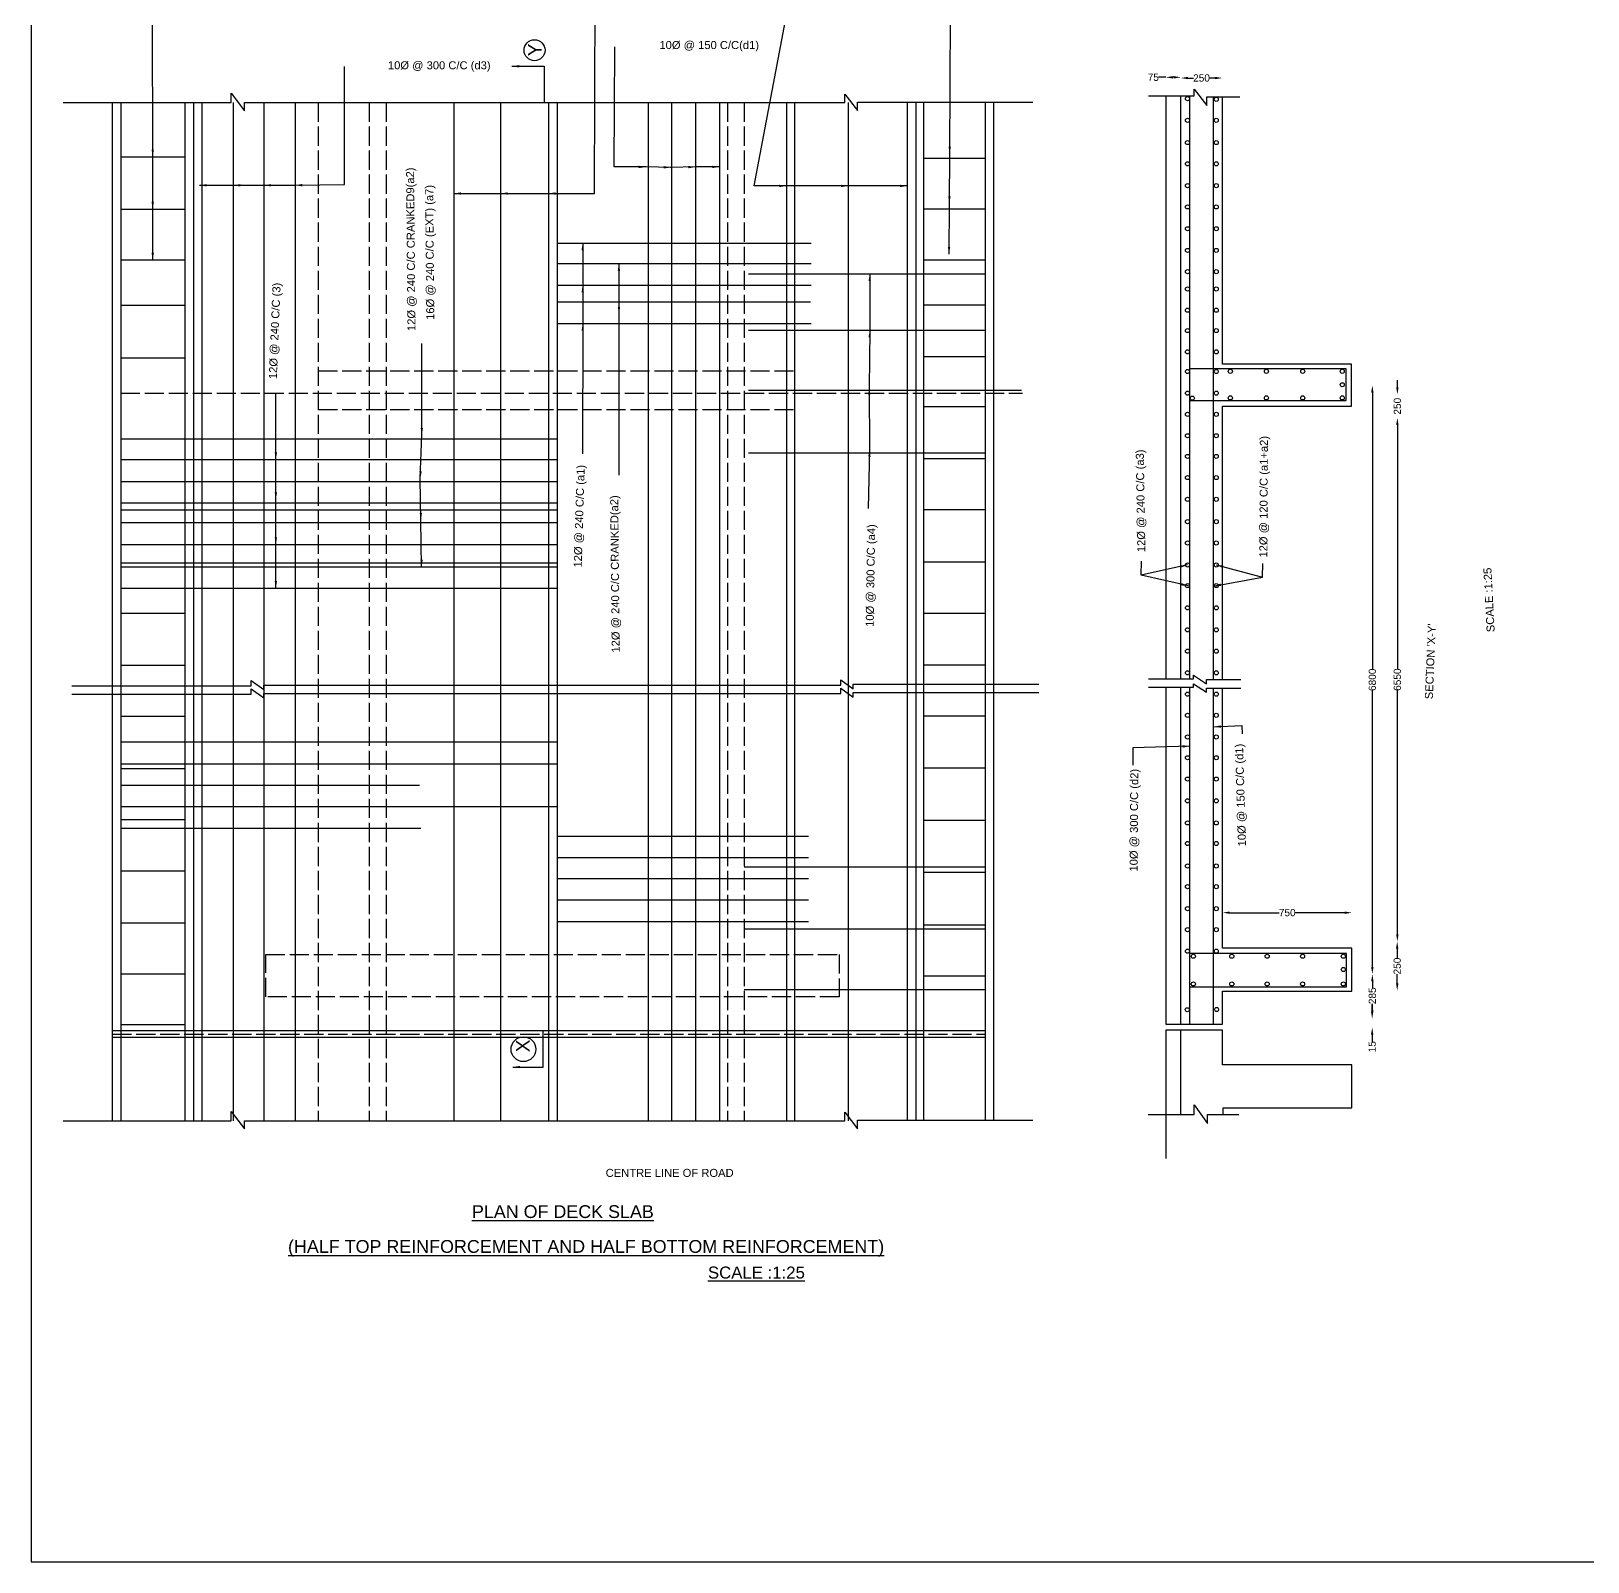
# Model space of a CAD drawing. Header units: millimetres. Extents: x 16887 to 248637, y 22169520 to 22314257.
# Drawn here: x 16887 to 114158, y 22169596 to 22265246 of the extents above; entities that cross this region are included whole.
import ezdxf

# ---------------------------------------------------------------- set-up
doc = ezdxf.new("R2010")
doc.units = ezdxf.units.MM
doc.header["$MEASUREMENT"] = 0
doc.linetypes.add('ACAD_ISO02W100', pattern=[15, 12, -3])
for name, color, linetype in [('DIMENSION', 7, 'Continuous'), ('DRAWING', 2, 'Continuous'), ('TEXT', 7, 'Continuous')]:
    doc.layers.add(name, color=color, linetype=linetype)
doc.styles.get("Standard").update_dxf_attribs({"font": 'arial.ttf', "height": 450})
doc.dimstyles.get("Standard").update_dxf_attribs({"dimtxt": 450, "dimasz": 450, "dimexe": 0.18, "dimexo": 0.0625, "dimgap": 0.09, "dimtad": 0, "dimdec": 0, "dimzin": 0, "dimdsep": 46, "dimtxsty": 'Standard', "dimcen": 2.5, "dimse1": 1, "dimse2": 1, "dimadec": 0, "dimazin": 0, "dimtfac": 1, "dimtdec": 0, "dimtofl": 0, "dimtmove": 0, "dimatfit": 3, "dimfxl": 1, "dimtolj": 1, "dimtzin": 0, "dimarcsym": 0})

# ---------------------------------------------------------------- blocks, each defined once
blk = doc.blocks.new('*D54')
at = {"layer": 'Defpoints', "color": 0, "transparency": 16777216}
for p in [(100750, 22203534), (100681, 22202987), (100750, 22202987)]:
    blk.add_point(p, dxfattribs=at)
at = {"layer": 'DIMENSION', "color": 0, "lineweight": -2, "transparency": 16777216}
for p, q in [((100681, 22203984), (100681, 22204434)), ((100681, 22202537), (100681, 22202087))]:
    blk.add_line(p, q, dxfattribs=at)
at = {"layer": 'DIMENSION', "color": 0, "transparency": 16777216}
for points in [[(100606, 22203984), (100756, 22203984), (100681, 22203534)], [(100606, 22202537), (100756, 22202537), (100681, 22202987)]]:
    blk.add_solid(points, dxfattribs=at)
at = {"layer": 'DIMENSION', "color": 0, "transparency": 16777216, "insert": (100681, 22201784), "char_height": 450, "attachment_point": 5, "rotation": 90}
blk.add_mtext('\\A1;15', dxfattribs=at)
blk = doc.blocks.new('*D55')
at = {"layer": 'Defpoints', "color": 0, "transparency": 16777216}
for p in [(100692, 22206323), (100843, 22206323), (100843, 22203615)]:
    blk.add_point(p, dxfattribs=at)
at = {"layer": 'DIMENSION', "color": 0, "lineweight": -2, "transparency": 16777216}
for p, q in [((100692, 22205873), (100692, 22205472)), ((100692, 22204065), (100692, 22204467))]:
    blk.add_line(p, q, dxfattribs=at)
at = {"layer": 'DIMENSION', "color": 0, "transparency": 16777216}
for points in [[(100617, 22205873), (100767, 22205873), (100692, 22206323)], [(100617, 22204065), (100767, 22204065), (100692, 22203615)]]:
    blk.add_solid(points, dxfattribs=at)
at = {"layer": 'DIMENSION', "color": 0, "transparency": 16777216, "insert": (100692, 22204969), "char_height": 450, "attachment_point": 5, "rotation": 90}
blk.add_mtext('\\A1;285', dxfattribs=at)
blk = doc.blocks.new('*D56')
at = {"layer": 'Defpoints', "color": 0, "transparency": 16777216}
for p in [(100692, 22243102), (100843, 22243102), (100843, 22206323)]:
    blk.add_point(p, dxfattribs=at)
at = {"layer": 'DIMENSION', "color": 0, "lineweight": -2, "transparency": 16777216}
for p, q in [((100692, 22242652), (100692, 22225385)), ((100692, 22206773), (100692, 22224040))]:
    blk.add_line(p, q, dxfattribs=at)
at = {"layer": 'DIMENSION', "color": 0, "transparency": 16777216}
for points in [[(100617, 22242652), (100767, 22242652), (100692, 22243102)], [(100617, 22206773), (100767, 22206773), (100692, 22206323)]]:
    blk.add_solid(points, dxfattribs=at)
at = {"layer": 'DIMENSION', "color": 0, "transparency": 16777216, "insert": (100692, 22224713), "char_height": 450, "attachment_point": 5, "rotation": 90}
blk.add_mtext('\\A1;6800', dxfattribs=at)
blk = doc.blocks.new('*D57')
at = {"layer": 'Defpoints', "color": 0, "transparency": 16777216}
for p in [(102314, 22208363), (102245, 22205290), (102314, 22205290)]:
    blk.add_point(p, dxfattribs=at)
at = {"layer": 'DIMENSION', "color": 0, "lineweight": -2, "transparency": 16777216}
for p, q in [((102245, 22207913), (102245, 22207327)), ((102245, 22205740), (102245, 22206326))]:
    blk.add_line(p, q, dxfattribs=at)
at = {"layer": 'DIMENSION', "color": 0, "transparency": 16777216}
for points in [[(102170, 22207913), (102320, 22207913), (102245, 22208363)], [(102170, 22205740), (102320, 22205740), (102245, 22205290)]]:
    blk.add_solid(points, dxfattribs=at)
at = {"layer": 'DIMENSION', "color": 0, "transparency": 16777216, "insert": (102245, 22206827), "char_height": 450, "attachment_point": 5, "rotation": 90}
blk.add_mtext('\\A1;250', dxfattribs=at)
blk = doc.blocks.new('*D58')
at = {"layer": 'Defpoints', "color": 0, "transparency": 16777216}
for p in [(102255, 22241080), (102337, 22241080), (102255, 22208363)]:
    blk.add_point(p, dxfattribs=at)
at = {"layer": 'DIMENSION', "color": 0, "lineweight": -2, "transparency": 16777216}
for p, q in [((102255, 22240630), (102255, 22225394)), ((102255, 22208813), (102255, 22224049))]:
    blk.add_line(p, q, dxfattribs=at)
at = {"layer": 'DIMENSION', "color": 0, "transparency": 16777216}
for points in [[(102180, 22240630), (102330, 22240630), (102255, 22241080)], [(102180, 22208813), (102330, 22208813), (102255, 22208363)]]:
    blk.add_solid(points, dxfattribs=at)
at = {"layer": 'DIMENSION', "color": 0, "transparency": 16777216, "insert": (102255, 22224722), "char_height": 450, "attachment_point": 5, "rotation": 90}
blk.add_mtext('\\A1;6550', dxfattribs=at)
blk = doc.blocks.new('*D59')
at = {"layer": 'Defpoints', "color": 0, "transparency": 16777216}
for p in [(91333, 22210162), (91333, 22207940), (99411, 22207940)]:
    blk.add_point(p, dxfattribs=at)
at = {"layer": 'DIMENSION', "color": 0, "lineweight": -2, "transparency": 16777216}
for p, q in [((91783, 22210162), (94877, 22210162)), ((98961, 22210162), (95867, 22210162))]:
    blk.add_line(p, q, dxfattribs=at)
at = {"layer": 'DIMENSION', "color": 0, "transparency": 16777216}
for points in [[(91783, 22210237), (91783, 22210087), (91333, 22210162)], [(98961, 22210237), (98961, 22210087), (99411, 22210162)]]:
    blk.add_solid(points, dxfattribs=at)
at = {"layer": 'DIMENSION', "color": 0, "transparency": 16777216, "insert": (95372, 22210162), "char_height": 450, "attachment_point": 5}
blk.add_mtext('\\A1;750', dxfattribs=at)
blk = doc.blocks.new('*D60')
at = {"layer": 'Defpoints', "color": 0, "transparency": 16777216}
for p in [(102152, 22242538), (102255, 22242538), (102255, 22241080)]:
    blk.add_point(p, dxfattribs=at)
at = {"layer": 'DIMENSION', "color": 0, "lineweight": -2, "transparency": 16777216}
for p, q in [((102255, 22242988), (102255, 22243438)), ((102255, 22240630), (102255, 22240180))]:
    blk.add_line(p, q, dxfattribs=at)
at = {"layer": 'DIMENSION', "color": 0, "transparency": 16777216}
for points in [[(102180, 22242988), (102330, 22242988), (102255, 22242538)], [(102180, 22240630), (102330, 22240630), (102255, 22241080)]]:
    blk.add_solid(points, dxfattribs=at)
at = {"layer": 'DIMENSION', "color": 0, "transparency": 16777216, "insert": (102255, 22241809), "char_height": 450, "attachment_point": 5, "rotation": 90}
blk.add_mtext('\\A1;250', dxfattribs=at)
blk = doc.blocks.new('*D116')
at = {"layer": 'Defpoints', "color": 0, "transparency": 16777216}
for p in [(87778, 22262360), (87778, 22261198), (88727, 22261198)]:
    blk.add_point(p, dxfattribs=at)
at = {"layer": 'DIMENSION', "color": 0, "lineweight": -2, "transparency": 16777216}
for p, q in [((87778, 22262360), (87328, 22262360)), ((88277, 22262360), (88228, 22262360))]:
    blk.add_line(p, q, dxfattribs=at)
at = {"layer": 'DIMENSION', "color": 0, "transparency": 16777216}
for points in [[(88228, 22262435), (88228, 22262285), (87778, 22262360)], [(88277, 22262435), (88277, 22262285), (88727, 22262360)]]:
    blk.add_solid(points, dxfattribs=at)
at = {"layer": 'DIMENSION', "color": 0, "transparency": 16777216, "insert": (87006, 22262360), "char_height": 450, "attachment_point": 5}
blk.add_mtext('\\A1;75', dxfattribs=at)
blk = doc.blocks.new('*D117')
at = {"layer": 'Defpoints', "color": 0, "transparency": 16777216}
for p in [(88727, 22262360), (91309, 22262316), (91309, 22262316)]:
    blk.add_point(p, dxfattribs=at)
at = {"layer": 'DIMENSION', "color": 0, "lineweight": -2, "transparency": 16777216}
for p, q in [((89177, 22262316), (89518, 22262316)), ((90859, 22262316), (90518, 22262316))]:
    blk.add_line(p, q, dxfattribs=at)
at = {"layer": 'DIMENSION', "color": 0, "transparency": 16777216}
for points in [[(89177, 22262391), (89177, 22262241), (88727, 22262316)], [(90859, 22262391), (90859, 22262241), (91309, 22262316)]]:
    blk.add_solid(points, dxfattribs=at)
at = {"layer": 'DIMENSION', "color": 0, "transparency": 16777216, "insert": (90018, 22262316), "char_height": 450, "attachment_point": 5}
blk.add_mtext('\\A1;250', dxfattribs=at)

msp = doc.modelspace()

# ---------------------------------------------------------------- linework, layer by layer
at = {"layer": 'DIMENSION', "color": 0}
msp.add_lwpolyline([(248555.3, 22314257.1), (16887.2, 22314257.1), (16887.2, 22169596.5), (248555.3, 22169596.5)], close=True, dxfattribs=at)
at = {"layer": 'DIMENSION'}
msp.add_circle((48341.3, 22264053.2), 657.1, dxfattribs=at)
at = {"layer": 'DIMENSION', "color": 0}
msp.add_circle((47648.2, 22201630.2), 773.7, dxfattribs=at)
at = {"layer": 'DRAWING', "color": 0}
for points in [[(86707.4, 22261198), (89551.3, 22261198), (89551.3, 22261610.5), (90350.3, 22260594.3), (90350.3, 22261137.6), (92418.5, 22261137.6)], [(18894.7, 22260777.9), (29392.6, 22260777.9), (29392.6, 22261366.9), (30228, 22260272), (30228, 22260777.9), (67721.3, 22260777.9), (67721.3, 22261315.8), (68515.8, 22260280.2), (68515.8, 22260812.5), (79475.7, 22260812.5)], [(21949.3, 22260777.9), (21949.3, 22197155.7)], [(22481.7, 22260777.9), (22481.7, 22197155.7)], [(26487.3, 22260777.9), (26487.3, 22197155.7)], [(27031.4, 22260777.9), (27031.4, 22197155.7)], [(27563, 22260777.9), (27563, 22197155.7)], [(29507.6, 22260777.9), (29507.6, 22197155.7)], [(31427.8, 22260777.9), (31427.8, 22197155.7)], [(33380.2, 22260777.9), (33380.2, 22197155.7)], [(43291.4, 22260777.9), (43291.4, 22197155.7)], [(46220.3, 22260777.9), (46220.3, 22197155.7)], [(49204.2, 22260777.9), (49204.2, 22197155.7)], [(49749.9, 22260777.9), (49749.9, 22197155.7)], [(55443.1, 22260777.9), (55443.1, 22197155.7)], [(56894.6, 22260777.9), (56894.6, 22197155.7)], [(58400.9, 22260777.9), (58400.9, 22197155.7)], [(59899.6, 22260777.9), (59899.6, 22197155.7)], [(64082.8, 22260777.9), (64082.8, 22197155.7)], [(64595.1, 22260777.9), (64595.1, 22197155.7)], [(67935.4, 22260777.9), (67935.4, 22197155.7)], [(71631.4, 22260777.9), (71631.4, 22197155.7)], [(72161.6, 22260777.9), (72161.6, 22197155.7)], [(72654, 22260777.9), (72654, 22197155.7)], [(76496, 22260777.9), (76496, 22197155.7)], [(77025.9, 22260777.9), (77025.9, 22197155.7)], [(87778.3, 22261198), (87778.3, 22224783.7)], [(88726.8, 22224783.7), (88726.8, 22261198)], [(89294.8, 22224783.7), (89294.8, 22261198)], [(90774.2, 22224734), (90774.2, 22261137.6)], [(91332.8, 22224734), (91332.8, 22241809.9), (99398.8, 22241809.9), (99398.8, 22244443.1), (91332.8, 22244443.1), (91332.8, 22261137.6)], [(22481.7, 22257390), (26487.3, 22257390)], [(72654, 22257312.7), (76496, 22257312.7)], [(22481.7, 22254129.7), (26487.3, 22254129.7)], [(72654, 22254147.3), (76496, 22254147.3)], [(49749.9, 22251998.7), (65621.1, 22251998.7)], [(22481.7, 22250949.4), (26487.3, 22250949.4)], [(49749.9, 22250726.7), (65621.1, 22250726.7)], [(72654, 22250956.8), (76496, 22250956.8)], [(61720.1, 22250080.2), (76496, 22250080.2)], [(49749.9, 22249370.9), (65621.1, 22249370.9)], [(22481.7, 22248114.4), (26487.3, 22248114.4)], [(49749.9, 22248324.5), (65587.3, 22248324.5)], [(72654, 22248153.1), (76496, 22248153.1)], [(49749.9, 22246970.3), (65621.1, 22246970.3)], [(61710.7, 22246553.8), (76496, 22246553.8)], [(72654, 22244906.4), (76496, 22244906.4)], [(22481.7, 22244827.3), (26487.3, 22244827.3)], [(89294.8, 22242161.3), (99056.9, 22242161.3), (99056.9, 22244153.2), (89294.8, 22244153.2)], [(61710.7, 22242803), (78773.8, 22242803)], [(72654, 22241781.7), (76496, 22241781.7)], [(22481.7, 22239759.9), (49749.9, 22239759.9)], [(22481.7, 22238472.1), (49749.9, 22238472.1)], [(61710.7, 22238902.7), (76496, 22238902.7)], [(72654, 22238548.5), (76496, 22238548.5)], [(22481.7, 22237101.9), (49749.9, 22237101.9)], [(22481.7, 22235774.6), (49749.9, 22235774.6)], [(22481.7, 22235327.8), (49749.9, 22235327.8)], [(72654, 22235358.1), (76496, 22235358.1)], [(22481.7, 22234542.1), (49749.9, 22234542.1)], [(22481.7, 22233170.7), (49749.9, 22233170.7)], [(22481.7, 22232028.4), (49749.9, 22232028.4)], [(22481.7, 22231766.2), (49749.9, 22231766.2)], [(72654, 22232083.7), (76496, 22232083.7)], [(22481.7, 22230437.9), (49749.9, 22230437.9)], [(22481.7, 22228875.5), (26487.3, 22228875.5)], [(72654, 22228874.6), (76496, 22228874.6)], [(22481.7, 22225626.4), (26487.3, 22225626.4)], [(72654, 22225655.2), (76496, 22225655.2)], [(19434.4, 22224328.7), (30635.8, 22224328.7), (30635.8, 22224662.8), (31427.8, 22224108), (31427.8, 22224374), (67473.5, 22224374), (67473.5, 22224715.4), (68252, 22224152.2), (68252, 22224449.8), (79861.1, 22224449.8)], [(86708.6, 22224783.7), (89525.7, 22224783.7), (89525.7, 22224996.3), (90327.3, 22224470.5), (90327.3, 22224734), (92480.6, 22224734)], [(86708.6, 22224246.4), (89525.7, 22224246.4), (89525.7, 22224459), (90327.3, 22223933.2), (90327.3, 22224196.8), (92480.6, 22224196.8)], [(19434.4, 22223806.9), (30635.8, 22223806.9), (30635.8, 22224141), (31427.8, 22223586.3), (31427.8, 22223852.2), (67473.5, 22223852.2), (67473.5, 22224193.7), (68252, 22223630.4), (68252, 22223928.1), (79861.1, 22223928.1)], [(87778.3, 22224246.4), (87778.3, 22203186.2)], [(87778.3, 22203186.2), (91332.8, 22203186.2), (91332.8, 22205248.1), (99411.4, 22205248.1), (99411.4, 22207940.4), (91332.8, 22207940.4), (91332.8, 22224196.8)], [(88726.8, 22203186.2), (88726.8, 22224246.4)], [(89294.8, 22203186.2), (89294.8, 22203186.2), (89294.8, 22224246.4)], [(90774.2, 22203186.2), (90774.2, 22224196.8)], [(22481.7, 22222433.6), (26487.3, 22222433.6)], [(72654, 22222466.4), (76496, 22222466.4)], [(22481.7, 22220832.7), (49749.9, 22220832.7)], [(22481.7, 22219464.7), (49749.9, 22219464.7)], [(22481.7, 22219180.5), (26487.3, 22219180.5)], [(72654, 22219203), (76496, 22219203)], [(22481.7, 22218133.1), (41152.7, 22218133.1)], [(22481.7, 22216801.6), (49749.9, 22216801.6)], [(22481.7, 22215982.6), (26487.3, 22215982.6)], [(72654, 22215933), (76496, 22215933)], [(22481.7, 22215442.7), (41247.5, 22215442.7)], [(49749.9, 22214944.6), (65452.8, 22214944.6)], [(49749.9, 22213602.5), (65452.8, 22213602.5)], [(61450.4, 22213029.2), (76496, 22213029.2)], [(22481.7, 22212779.6), (26487.3, 22212779.6)], [(49749.9, 22212303.6), (65452.8, 22212303.6)], [(72654, 22212696.8), (76496, 22212696.8)], [(49749.9, 22210963.9), (65452.8, 22210963.9)], [(22481.7, 22209523.4), (26487.3, 22209523.4)], [(49749.9, 22209609), (65452.8, 22209609)], [(61450.4, 22209153.2), (76496, 22209153.2)], [(72654, 22209406.5), (76496, 22209406.5)], [(89294.8, 22205529.3), (99081.4, 22205529.3), (99081.4, 22207613.3), (89294.8, 22207613.3)], [(22481.7, 22206340.8), (26487.3, 22206340.8)], [(72654, 22206209.9), (76496, 22206209.9)], [(61450.4, 22205363.2), (76496, 22205363.2)], [(22481.7, 22203178.6), (26487.3, 22203178.6)], [(21949.3, 22202794.9), (76496, 22202794.9)], [(21949.3, 22202375.4), (76496, 22202375.4)], [(91363.7, 22197560.4), (91363.7, 22197975.1), (99411.9, 22197975.1), (99411.9, 22200653.4), (91332.8, 22200653.4), (91332.8, 22202826.8), (87778.3, 22202826.8)], [(87778.3, 22202826.8), (87778.3, 22194792.9)], [(88726.8, 22197541.6), (88726.8, 22202826.8)], [(18894.7, 22197155.7), (29392.6, 22197155.7), (29392.6, 22197744.7), (30228, 22196649.7), (30228, 22197155.7), (67721.3, 22197155.7), (67721.3, 22197693.6), (68515.8, 22196657.9), (68515.8, 22197190.3), (79475.7, 22197190.3)], [(86679.3, 22197541.6), (89557.2, 22197541.6), (89557.2, 22198162), (90386.5, 22196995.7), (90386.5, 22197560.4), (92340.9, 22197560.4)]]:
    msp.add_lwpolyline(points, dxfattribs=at)
at = {"layer": 'DRAWING', "color": 0, "linetype": 'ACAD_ISO02W100', "ltscale": 100}
for points in [[(34828.4, 22260777.9), (34828.4, 22197155.7)], [(38009.9, 22260777.9), (38009.9, 22197155.7)], [(39067.6, 22260777.9), (39067.6, 22197155.7)], [(60395, 22260777.9), (60395, 22197155.7)], [(61450.4, 22260777.9), (61450.4, 22197155.7)], [(34828.4, 22244014.7), (64595.1, 22244014.7)], [(22481.7, 22242624.9), (78823.8, 22242624.9)], [(34828.4, 22241604.9), (64595.1, 22241604.9)], [(21949.3, 22202575), (76496, 22202575)]]:
    msp.add_lwpolyline(points, dxfattribs=at)
msp.add_lwpolyline([(31542.5, 22207553.1), (67372.3, 22207553.1), (67372.3, 22204895.2), (31542.5, 22204895.2)], close=True, dxfattribs=at)
at = {"layer": 'DRAWING', "color": 0}
for centre in [(89143.9, 22261024.9), (90936.5, 22260982.9), (89143.9, 22259672.9), (90936.5, 22259672.9), (89143.9, 22258280.9), (90936.5, 22258280.9), (89143.9, 22256951.8), (90936.5, 22256951.8), (89143.9, 22255588.5), (90936.5, 22255588.5), (89143.9, 22254260.3), (90936.5, 22254260.3), (89143.9, 22252896.6), (90936.5, 22252896.6), (89143.9, 22251545), (90936.5, 22251545), (89143.9, 22250214.8), (90936.5, 22250214.8), (89143.9, 22249134.7), (90936.5, 22249134.7), (89143.9, 22247806.8), (90936.5, 22247806.8), (89143.9, 22246533.6), (90936.5, 22246533.6), (89143.9, 22245204.1), (90936.5, 22245204.1), (89143.9, 22243978.9), (90936.5, 22243978.9), (91820.9, 22243986.8), (94073.2, 22243986.8), (96343.5, 22243986.8), (98812.9, 22243986.8), (98812.9, 22243151.3), (89143.9, 22242626), (89443.2, 22242312.4), (90936.5, 22242626), (91820.9, 22242328.9), (94073.2, 22242328.9), (96343.5, 22242328.9), (98812.9, 22242328.9), (89143.9, 22241300.8), (90936.5, 22241300.8), (89143.9, 22239962.5), (90936.5, 22239962.5), (89143.9, 22238671.9), (90936.5, 22238671.9), (89143.9, 22237348.9), (90936.5, 22237348.9), (89143.9, 22235990.1), (90936.5, 22235990.1), (89143.9, 22234594), (90936.5, 22234594), (89143.9, 22233262.7), (90936.5, 22233262.7), (89143.9, 22231888.3), (90936.5, 22231888.3), (89143.9, 22230600.2), (90936.5, 22230600.2), (89143.9, 22229211.3), (90936.5, 22229211.3), (89143.9, 22227833.8), (90936.5, 22227833.8), (89143.9, 22226499.7), (90936.5, 22226499.7), (89143.9, 22225148.6), (90936.5, 22225148.6), (89143.9, 22223815.8), (90936.5, 22223815.8), (89143.9, 22222489.9), (90936.5, 22222489.9), (89143.9, 22221139.9), (90936.5, 22221139.9), (89143.9, 22219844), (90936.5, 22219844), (89143.9, 22218510.3), (90936.5, 22218510.3), (89143.9, 22217152.3), (90936.5, 22217152.3), (89143.9, 22215768.5), (90936.5, 22215768.5), (89143.9, 22214483.4), (90936.5, 22214483.4), (89143.9, 22213081.3), (90936.5, 22213081.3), (89143.9, 22211785.6), (90936.5, 22211785.6), (89143.9, 22210411.3), (90936.5, 22210411.3), (89143.9, 22209097.9), (90936.5, 22209097.9), (89143.9, 22207754.2), (89508.4, 22207438.4), (90936.5, 22207754.2), (91908.6, 22207438.4), (94119.6, 22207438.4), (96333.4, 22207438.4), (98880.6, 22207438.4), (98880.6, 22206611.7), (89508.4, 22205709.2), (91908.6, 22205709.2), (94119.6, 22205709.2), (96333.4, 22205709.2), (98880.6, 22205709.2), (89124.8, 22204095.2), (90959.9, 22204111.9)]:
    msp.add_circle(centre, 128.1, dxfattribs=at)

# ---------------------------------------------------------------- texts
at = {"layer": 'DIMENSION', "color": 0}
for s, p in [('Y', (48783.8, 22263679.7)), ('X', (48035, 22201439.1))]:
    msp.add_text(s, height=850, rotation=90, dxfattribs=at).set_placement(p)
at = {"layer": 'TEXT', "color": 0}
for s, height, p in [('10Ø @ 150 C/C(d1)', 500, (56146.1, 22264127.6)), ('10Ø @ 300 C/C (d3)', 500, (39180.5, 22262861.6)), ('CENTRE LINE OF ROAD', 500, (52787.6, 22193651.9)), ('%%UPLAN OF DECK SLAB', 800, (44430.7, 22191082.3)), ('%%U(HALF TOP REINFORCEMENT AND HALF BOTTOM REINFORCEMENT)', 800, (32938.8, 22188906.3)), ('%%USCALE :1:25', 750, (59177.8, 22187298.7))]:
    msp.add_text(s, height=height, dxfattribs=at).set_placement(p)
for s, rotation, p in [('12Ø @ 240 C/C CRANKED9(a2)', 90.498527, (40902.9, 22246508.3)), ('16Ø @ 240 C/C (EXT) (a7)', 90.498527, (42079.6, 22247205.1)), ('12Ø @ 240 C/C (3)', 87.659217, (32234.9, 22243493.8)), ('12Ø @ 240 C/C (a3)', 90.907554, (86508.5, 22232693.1)), ('12Ø @ 120 C/C (a1+a2)', 89.742867, (94130.8, 22232349.7)), ('12Ø @ 240 C/C (a1)', 88.272508, (51287.5, 22231720.7)), ('12Ø @ 240 C/C CRANKED(a2)', 90.578805, (53666.3, 22226414.6)), ('10Ø @ 300 C/C (a4)', 89.113001, (69532.1, 22228017.5)), ('SCALE :1:25', 93.021654, (108337.2, 22227698.5)), ("SECTION 'X-Y'", 87.694159, (104470.1, 22223489.1)), ('10Ø @ 150 C/C (d1)', 91.679761, (92798, 22214311.5)), ('10Ø @ 300 C/C (d2)', 89.595397, (86024.1, 22212731.3))]:
    msp.add_text(s, height=500, rotation=rotation, dxfattribs=at).set_placement(p)

# ---------------------------------------------------------------- dimensions: what is measured, and where the dimension line sits
at = {"layer": 'DIMENSION', "color": 0}
for base, p1, p2, text, picture, middle in [((87778.3, 22262359.7), (88726.8, 22261198), (87778.3, 22261198), '75', '*D116', (87006.1, 22262359.7)), ((91308.7, 22262316.4), (88726.8, 22262359.7), (91308.7, 22262316.4), '250', '*D117', (90017.8, 22262316.4)), ((91332.8, 22210162.4), (99411.4, 22207940.4), (91332.8, 22207940.4), '750', '*D59', (95372.1, 22210162.4))]:
    dim = msp.add_linear_dim(base=base, p1=p1, p2=p2, text=text, dimstyle='Standard', dxfattribs=at)
    dim.commit()
    dim.dimension.update_dxf_attribs({"geometry": picture, "text_midpoint": middle})
for base, p1, p2, text, picture, middle in [((100691.9, 22243102.3), (100842.9, 22206323.5), (100842.9, 22243102.3), '6800', '*D56', (100691.9, 22224712.9)), ((102255.3, 22242537.6), (102255.3, 22241080.4), (102152.2, 22242537.6), '250', '*D60', (102255.3, 22241809)), ((102255.3, 22241080.4), (102255.3, 22208363.2), (102337.3, 22241080.4), '6550', '*D58', (102255.3, 22224721.8)), ((102245.4, 22205290.1), (102313.8, 22208363.2), (102313.8, 22205290.1), '250', '*D57', (102245.4, 22206826.7)), ((100691.9, 22206323.5), (100842.9, 22203615.2), (100842.9, 22206323.5), '285', '*D55', (100691.9, 22204969.3))]:
    dim = msp.add_linear_dim(base=base, p1=p1, p2=p2, angle=90, text=text, dimstyle='Standard', dxfattribs=at)
    dim.commit()
    dim.dimension.update_dxf_attribs({"geometry": picture, "text_midpoint": middle})
dim = msp.add_linear_dim(base=(100680.7, 22202986.8), p1=(100749.7, 22203534.3), p2=(100749.7, 22202986.8), angle=90, text='15', dimstyle='Standard', override={"dimtxt": 400}, dxfattribs=at)
dim.commit()
dim.dimension.update_dxf_attribs({"geometry": '*D54', "text_midpoint": (100680.7, 22201783.9)})

# ---------------------------------------------------------------- leaders
for points in [[(49204.2, 22255099.3), (52084.4, 22255099.3), (52130.3, 22269044.1)], [(64082.8, 22255573.8), (62060.6, 22255573.8), (64166.4, 22266680.9)], [(24484.5, 22257390), (24478.8, 22266136), (26532.8, 22266158.2)], [(74281.1, 22257572.6), (74340.9, 22266239.2), (76210.5, 22266228.1)], [(55307, 22256756.6), (53312.7, 22256774.1), (53358.5, 22264261.1)], [(33380.2, 22255613.2), (36475.6, 22255659.8), (36470.5, 22263029.3)], [(46931.5, 22263048.8), (48943.9, 22263048.8), (48943.9, 22260777.9)], [(74261.3, 22254467.4), (74281.1, 22257572.6)], [(24484.5, 22254129.7), (24484.5, 22257390)], [(56868.3, 22256728.3), (55307, 22256756.6)], [(58400.9, 22256756.5), (56834.3, 22256727.7)], [(59899.6, 22256764.7), (58400.9, 22256756.5)], [(27406.3, 22255613.2), (29507.6, 22255613.2)], [(29507.6, 22255613.2), (31427.8, 22255613.2)], [(31427.8, 22255613.2), (33380.2, 22255613.2)], [(67935.4, 22255573.8), (64082.8, 22255573.8)], [(71631.4, 22255573.8), (67935.4, 22255573.8)], [(43291.4, 22255099.3), (46220.3, 22255099.3)], [(46220.3, 22255099.3), (49204.2, 22255099.3)], [(24484.5, 22250949.4), (24484.5, 22254129.7)], [(74241.2, 22251314.1), (74261.3, 22254467.4)], [(51351.8, 22251998.7), (51351.8, 22249370.9)], [(53614.7, 22250726.7), (53614.7, 22248324.5)], [(69285.8, 22250080.2), (69285.8, 22246553.8)], [(51351.8, 22249370.9), (51351.8, 22246970.3)], [(53614.7, 22248324.5), (53614.7, 22237505)], [(51351.8, 22246970.3), (51341.3, 22238828)], [(69285.8, 22246553.8), (69256.3, 22242978.2)], [(41299.4, 22239999.2), (41306.5, 22245730.9)], [(69256.3, 22242978.2), (69274.7, 22239096.8)], [(32179.5, 22238472.1), (32179.5, 22242624.9)], [(41203.5, 22237289.4), (41299.4, 22239999.2)], [(69274.7, 22239096.8), (69186.1, 22235409.5)], [(32179.5, 22235971.1), (32179.5, 22238472.1)], [(41243.7, 22234688.9), (41203.5, 22237289.4)], [(32179.5, 22233170.7), (32179.5, 22235971.1)], [(41288.8, 22231766.2), (41243.7, 22234688.9)], [(32179.5, 22230437.9), (32179.5, 22233170.7)], [(89193.9, 22230582.2), (86249.3, 22231261.7), (86258, 22232120.2)], [(89143.9, 22231888.3), (86249.3, 22231261.7)], [(90936.5, 22231888.3), (93827, 22231130.3), (93859, 22231979.9)], [(90774.2, 22230567.5), (93827, 22231130.3)], [(90774.2, 22221776.1), (92539.2, 22221850), (92562, 22221326.9)], [(89294.8, 22220564.6), (85732.2, 22220452.9), (85732.1, 22219376.5)], [(46990.6, 22200518.6), (48878.7, 22200501.5), (48878.7, 22202794.9)]]:
    msp.add_leader(points, dimstyle='Standard', override={"dimgap": 0.09, "dimtad": 0}, dxfattribs=at)

doc.saveas('drawing.dxf')
